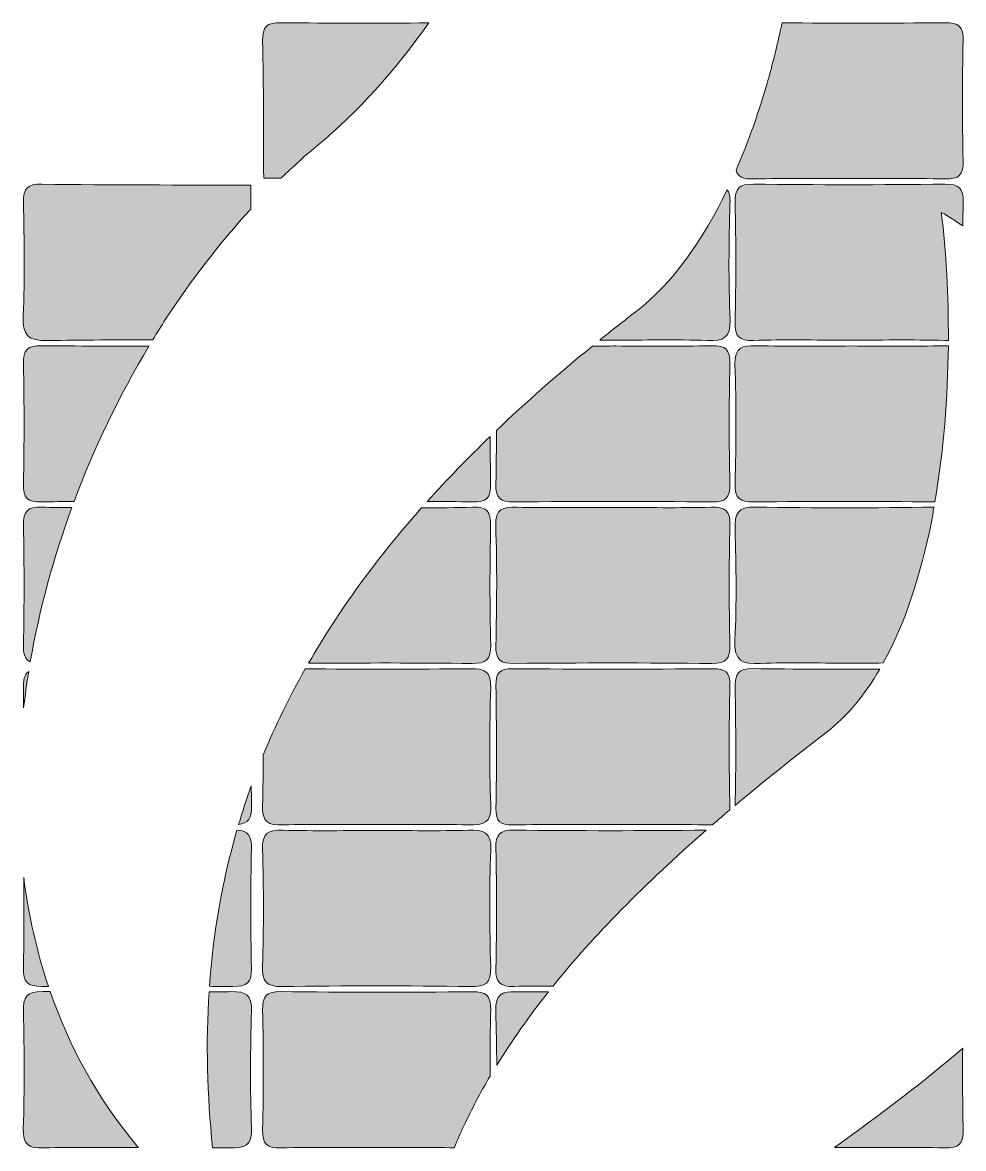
# Model space of a CAD drawing. Header units: inches. Extents: x 523 to 904, y -549 to -225.
# Drawn here: x 652.5 to 725.1, y -391.6 to -304.8 of the extents above; entities that cross this region are included whole.
import ezdxf

# ---------------------------------------------------------------- set-up
doc = ezdxf.new("R2010")
doc.units = ezdxf.units.IN
doc.header["$MEASUREMENT"] = 0
doc.layers.add('Laag 3', color=7, linetype='Continuous')

# ---------------------------------------------------------------- blocks, each defined once
blk = doc.blocks.new('block 2')
at = {"layer": 'Laag 3', "true_color": 0x1d1d1b}
h = blk.add_hatch(color=179, dxfattribs=at)
h.dxf.hatch_style = 2
edge = h.paths.add_edge_path()
edge.add_spline(control_points=[(671.027, -306.251), (671.108, -309.776), (671.088, -313.304), (671.107, -316.831), (671.551, -316.83), (671.996, -316.83), (672.44, -316.829), (673.375, -315.928), (674.328, -315.064), (675.304, -314.255), (678.323, -311.752), (681.241, -308.547), (683.83, -304.85), (680.034, -304.881), (676.237, -304.876), (672.442, -304.833), (671.335, -304.821), (671.001, -305.146), (671.027, -306.251)], knot_values=[0, 0, 0, 0, 1, 1, 1, 2, 2, 2, 3, 3, 3, 4, 4, 4, 5, 5, 5, 6, 6, 6, 6], degree=3, periodic=1)
h = blk.add_hatch(color=179, dxfattribs=at)
h.dxf.hatch_style = 2
edge = h.paths.add_edge_path()
edge.add_spline(control_points=[(708.878, -316.881), (711.333, -316.806), (713.792, -316.857), (716.249, -316.857), (718.706, -316.857), (721.165, -316.804), (723.62, -316.881), (724.734, -316.916), (725.059, -316.56), (725.034, -315.459), (724.966, -312.389), (724.964, -309.315), (725.035, -306.245), (725.061, -305.129), (724.707, -304.821), (723.61, -304.834), (719.434, -304.88), (715.256, -304.878), (711.08, -304.845), (710.764, -306.319), (710.407, -307.782), (710, -309.217), (710, -309.217), (710, -309.213), (710, -309.213), (709.306, -311.656), (708.479, -314.013), (707.525, -316.207), (707.676, -316.733), (708.077, -316.905), (708.878, -316.881)], knot_values=[0, 0, 0, 0, 1, 1, 1, 2, 2, 2, 3, 3, 3, 4, 4, 4, 5, 5, 5, 6, 6, 6, 7, 7, 7, 8, 8, 8, 9, 9, 9, 10, 10, 10, 10], degree=3, periodic=1)
h = blk.add_hatch(color=179, dxfattribs=at)
h.dxf.hatch_style = 2
edge = h.paths.add_edge_path()
edge.add_spline(control_points=[(654.007, -317.284), (652.914, -317.27), (652.554, -317.573), (652.582, -318.692), (652.654, -321.605), (652.686, -324.524), (652.572, -327.435), (652.515, -328.911), (652.902, -329.377), (654.442, -329.345), (657.146, -329.29), (659.851, -329.278), (662.557, -329.279), (662.881, -328.747), (663.21, -328.219), (663.547, -327.7), (665.537, -324.636), (667.742, -321.789), (670.109, -319.218), (670.11, -318.6), (670.111, -317.982), (670.113, -317.363), (664.744, -317.344), (659.375, -317.353), (654.007, -317.284)], knot_values=[0, 0, 0, 0, 1, 1, 1, 2, 2, 2, 3, 3, 3, 4, 4, 4, 5, 5, 5, 6, 6, 6, 7, 7, 7, 8, 8, 8, 8], degree=3, periodic=1)
h = blk.add_hatch(color=179, dxfattribs=at)
h.dxf.hatch_style = 2
edge = h.paths.add_edge_path()
edge.add_spline(control_points=[(723.615, -317.283), (718.702, -317.338), (713.787, -317.338), (708.873, -317.283), (707.769, -317.271), (707.428, -317.591), (707.453, -318.7), (707.523, -321.77), (707.523, -324.843), (707.453, -327.913), (707.428, -329.023), (707.766, -329.366), (708.873, -329.331), (711.251, -329.254), (713.633, -329.307), (716.013, -329.307), (718.547, -329.307), (721.083, -329.256), (723.615, -329.331), (723.717, -329.334), (723.807, -329.33), (723.896, -329.326), (723.913, -325.846), (723.727, -322.47), (723.353, -319.454), (723.924, -319.789), (724.475, -320.136), (725.014, -320.491), (725.022, -319.894), (725.021, -319.297), (725.035, -318.7), (725.06, -317.591), (724.72, -317.271), (723.615, -317.283)], knot_values=[0, 0, 0, 0, 1, 1, 1, 2, 2, 2, 3, 3, 3, 4, 4, 4, 5, 5, 5, 6, 6, 6, 7, 7, 7, 8, 8, 8, 9, 9, 9, 10, 10, 10, 11, 11, 11, 11], degree=3, periodic=1)
h = blk.add_hatch(color=179, dxfattribs=at)
h.dxf.hatch_style = 2
edge = h.paths.add_edge_path()
edge.add_spline(control_points=[(705.333, -329.331), (706.543, -329.371), (707.115, -329.165), (707.062, -327.75), (706.95, -324.759), (706.961, -321.759), (707.059, -318.768), (707.075, -318.256), (707.003, -317.919), (706.844, -317.694), (704.949, -321.648), (702.61, -324.96), (699.835, -327.088), (698.872, -327.827), (697.934, -328.565), (697.018, -329.302), (697.333, -329.304), (697.647, -329.307), (697.962, -329.307), (700.42, -329.307), (702.879, -329.25), (705.333, -329.331)], knot_values=[0, 0, 0, 0, 1, 1, 1, 2, 2, 2, 3, 3, 3, 4, 4, 4, 5, 5, 5, 6, 6, 6, 7, 7, 7, 7], degree=3, periodic=1)
h = blk.add_hatch(color=179, dxfattribs=at)
h.dxf.hatch_style = 2
edge = h.paths.add_edge_path()
edge.add_spline(control_points=[(652.582, -331.15), (652.651, -334.22), (652.652, -337.294), (652.582, -340.363), (652.557, -341.473), (652.896, -341.816), (654.002, -341.78), (654.83, -341.754), (655.66, -341.755), (656.489, -341.752), (658.052, -337.568), (659.998, -333.531), (662.259, -329.769), (659.506, -329.772), (656.753, -329.763), (654.001, -329.733), (652.896, -329.72), (652.557, -330.041), (652.582, -331.15)], knot_values=[0, 0, 0, 0, 1, 1, 1, 2, 2, 2, 3, 3, 3, 4, 4, 4, 5, 5, 5, 6, 6, 6, 6], degree=3, periodic=1)
h = blk.add_hatch(color=179, dxfattribs=at)
h.dxf.hatch_style = 2
edge = h.paths.add_edge_path()
edge.add_spline(control_points=[(690.428, -341.78), (695.496, -341.726), (700.564, -341.726), (705.632, -341.78), (706.736, -341.792), (707.077, -341.473), (707.052, -340.363), (706.982, -337.294), (706.982, -334.22), (707.052, -331.15), (707.077, -330.041), (706.739, -329.698), (705.632, -329.733), (703.177, -329.809), (700.718, -329.757), (698.261, -329.757), (697.66, -329.757), (697.059, -329.76), (696.458, -329.764), (693.79, -331.933), (691.326, -334.098), (689.055, -336.264), (689.052, -337.631), (689.04, -338.997), (689.009, -340.363), (688.984, -341.472), (689.324, -341.792), (690.428, -341.78)], knot_values=[0, 0, 0, 0, 1, 1, 1, 2, 2, 2, 3, 3, 3, 4, 4, 4, 5, 5, 5, 6, 6, 6, 7, 7, 7, 8, 8, 8, 9, 9, 9, 9], degree=3, periodic=1)
h = blk.add_hatch(color=179, dxfattribs=at)
h.dxf.hatch_style = 2
edge = h.paths.add_edge_path()
edge.add_spline(control_points=[(716.451, -329.757), (713.993, -329.757), (711.535, -329.796), (709.079, -329.738), (708.005, -329.713), (707.399, -329.822), (707.445, -331.174), (707.548, -334.242), (707.527, -337.317), (707.452, -340.387), (707.423, -341.53), (707.825, -341.79), (708.896, -341.779), (713.548, -341.731), (718.202, -341.728), (722.854, -341.778), (723.527, -337.866), (723.855, -333.744), (723.894, -329.738), (723.798, -329.734), (723.701, -329.731), (723.591, -329.735), (721.213, -329.805), (718.831, -329.757), (716.451, -329.757)], knot_values=[0, 0, 0, 0, 1, 1, 1, 2, 2, 2, 3, 3, 3, 4, 4, 4, 5, 5, 5, 6, 6, 6, 7, 7, 7, 8, 8, 8, 8], degree=3, periodic=1)
h = blk.add_hatch(color=179, dxfattribs=at)
h.dxf.hatch_style = 2
edge = h.paths.add_edge_path()
edge.add_spline(control_points=[(688.607, -340.356), (688.58, -339.15), (688.572, -337.943), (688.566, -336.736), (686.839, -338.404), (685.22, -340.072), (683.718, -341.743), (684.878, -341.742), (686.037, -341.746), (687.195, -341.781), (688.312, -341.815), (688.631, -341.454), (688.607, -340.356)], knot_values=[0, 0, 0, 0, 1, 1, 1, 2, 2, 2, 3, 3, 3, 4, 4, 4, 4], degree=3, periodic=1)
h = blk.add_hatch(color=179, dxfattribs=at)
h.dxf.hatch_style = 2
edge = h.paths.add_edge_path()
edge.add_spline(control_points=[(652.582, -343.592), (652.653, -346.661), (652.65, -349.735), (652.583, -352.805), (652.566, -353.526), (652.705, -353.917), (653.115, -354.099), (653.813, -350.078), (654.904, -346.083), (656.322, -342.208), (655.551, -342.204), (654.78, -342.206), (654.01, -342.183), (652.915, -342.15), (652.555, -342.47), (652.582, -343.592)], knot_values=[0, 0, 0, 0, 1, 1, 1, 2, 2, 2, 3, 3, 3, 4, 4, 4, 5, 5, 5, 5], degree=3, periodic=1)
h = blk.add_hatch(color=179, dxfattribs=at)
h.dxf.hatch_style = 2
edge = h.paths.add_edge_path()
edge.add_spline(control_points=[(687.175, -354.229), (688.26, -354.241), (688.635, -353.955), (688.608, -352.826), (688.536, -349.757), (688.54, -346.683), (688.606, -343.613), (688.63, -342.523), (688.327, -342.145), (687.201, -342.182), (685.897, -342.224), (684.591, -342.228), (683.286, -342.223), (679.774, -346.188), (676.892, -350.176), (674.562, -354.219), (678.766, -354.184), (682.971, -354.184), (687.175, -354.229)], knot_values=[0, 0, 0, 0, 1, 1, 1, 2, 2, 2, 3, 3, 3, 4, 4, 4, 5, 5, 5, 6, 6, 6, 6], degree=3, periodic=1)
h = blk.add_hatch(color=179, dxfattribs=at)
h.dxf.hatch_style = 2
edge = h.paths.add_edge_path()
edge.add_spline(control_points=[(689.007, -352.844), (688.978, -353.999), (689.399, -354.238), (690.459, -354.228), (695.527, -354.18), (700.596, -354.173), (705.663, -354.232), (706.812, -354.246), (707.071, -353.847), (707.049, -352.782), (706.987, -349.712), (706.977, -346.638), (707.054, -343.569), (707.083, -342.414), (706.664, -342.155), (705.601, -342.185), (703.146, -342.252), (700.687, -342.206), (698.23, -342.206), (695.696, -342.206), (693.161, -342.247), (690.628, -342.187), (689.544, -342.161), (688.956, -342.289), (689.001, -343.631), (689.103, -346.699), (689.084, -349.774), (689.007, -352.844)], knot_values=[0, 0, 0, 0, 1, 1, 1, 2, 2, 2, 3, 3, 3, 4, 4, 4, 5, 5, 5, 6, 6, 6, 7, 7, 7, 8, 8, 8, 9, 9, 9, 9], degree=3, periodic=1)
h = blk.add_hatch(color=179, dxfattribs=at)
h.dxf.hatch_style = 2
edge = h.paths.add_edge_path()
edge.add_spline(control_points=[(709.036, -342.172), (707.627, -342.145), (707.42, -342.686), (707.453, -343.898), (707.529, -346.737), (707.587, -349.586), (707.435, -352.418), (707.346, -354.063), (708.016, -354.293), (709.402, -354.233), (711.625, -354.135), (713.854, -354.207), (716.082, -354.206), (717.012, -354.206), (717.943, -354.199), (718.874, -354.194), (720.563, -351.131), (721.779, -347.371), (722.588, -343.314), (722.662, -342.942), (722.717, -342.558), (722.784, -342.181), (718.202, -342.248), (713.617, -342.257), (709.036, -342.172)], knot_values=[0, 0, 0, 0, 1, 1, 1, 2, 2, 2, 3, 3, 3, 4, 4, 4, 5, 5, 5, 6, 6, 6, 7, 7, 7, 8, 8, 8, 8], degree=3, periodic=1)
h = blk.add_hatch(color=179, dxfattribs=at)
h.dxf.hatch_style = 2
edge = h.paths.add_edge_path()
edge.add_spline(control_points=[(652.602, -357.662), (652.71, -356.722), (652.843, -355.783), (652.995, -354.844), (652.646, -355.083), (652.566, -355.525), (652.583, -356.214), (652.594, -356.696), (652.593, -357.179), (652.602, -357.662)], knot_values=[0, 0, 0, 0, 1, 1, 1, 2, 2, 2, 3, 3, 3, 3], degree=3, periodic=1)
h = blk.add_hatch(color=179, dxfattribs=at)
h.dxf.hatch_style = 2
edge = h.paths.add_edge_path()
edge.add_spline(control_points=[(672.597, -366.68), (674.975, -366.6), (677.357, -366.656), (679.738, -366.656), (682.118, -366.656), (684.5, -366.601), (686.878, -366.679), (688.074, -366.719), (688.673, -366.544), (688.618, -365.111), (688.503, -362.12), (688.519, -359.12), (688.614, -356.129), (688.655, -354.855), (688.191, -354.617), (687.037, -354.632), (682.798, -354.682), (678.558, -354.687), (674.318, -354.638), (673.076, -356.834), (671.998, -359.046), (671.077, -361.281), (671.074, -362.582), (671.061, -363.884), (671.02, -365.183), (670.979, -366.457), (671.439, -366.719), (672.597, -366.68)], knot_values=[0, 0, 0, 0, 1, 1, 1, 2, 2, 2, 3, 3, 3, 4, 4, 4, 5, 5, 5, 6, 6, 6, 7, 7, 7, 8, 8, 8, 9, 9, 9, 9], degree=3, periodic=1)
h = blk.add_hatch(color=179, dxfattribs=at)
h.dxf.hatch_style = 2
edge = h.paths.add_edge_path()
edge.add_spline(control_points=[(707.05, -355.915), (707.07, -354.88), (706.708, -354.629), (705.729, -354.637), (700.585, -354.678), (695.439, -354.682), (690.295, -354.634), (689.262, -354.624), (688.997, -354.969), (689.014, -355.952), (689.066, -359.1), (689.073, -362.249), (689.011, -365.397), (688.99, -366.434), (689.352, -366.698), (690.332, -366.676), (692.865, -366.617), (695.399, -366.656), (697.934, -366.656), (700.468, -366.656), (703.002, -366.625), (705.536, -366.672), (705.536, -366.672), (705.702, -366.672), (705.702, -366.672), (706.148, -366.285), (706.59, -365.9), (707.051, -365.509), (707.051, -365.509), (707.057, -365.359), (707.057, -365.359), (706.968, -362.214), (706.988, -359.063), (707.05, -355.915)], knot_values=[0, 0, 0, 0, 1, 1, 1, 2, 2, 2, 3, 3, 3, 4, 4, 4, 5, 5, 5, 6, 6, 6, 7, 7, 7, 8, 8, 8, 9, 9, 9, 10, 10, 10, 11, 11, 11, 11], degree=3, periodic=1)
h = blk.add_hatch(color=179, dxfattribs=at)
h.dxf.hatch_style = 2
edge = h.paths.add_edge_path()
edge.add_spline(control_points=[(708.839, -354.63), (707.687, -354.616), (707.434, -355.02), (707.456, -356.082), (707.516, -359.113), (707.526, -362.146), (707.453, -365.176), (709.636, -363.341), (711.97, -361.471), (714.481, -359.55), (716.086, -358.321), (717.454, -356.649), (718.61, -354.661), (715.354, -354.673), (712.096, -354.671), (708.839, -354.63)], knot_values=[0, 0, 0, 0, 1, 1, 1, 2, 2, 2, 3, 3, 3, 4, 4, 4, 5, 5, 5, 5], degree=3, periodic=1)
h = blk.add_hatch(color=179, dxfattribs=at)
h.dxf.hatch_style = 2
edge = h.paths.add_edge_path()
edge.add_spline(control_points=[(670.173, -365.097), (670.156, -364.624), (670.16, -364.149), (670.148, -363.675), (669.792, -364.663), (669.472, -365.657), (669.175, -366.655), (669.882, -366.56), (670.214, -366.185), (670.173, -365.097)], knot_values=[0, 0, 0, 0, 1, 1, 1, 2, 2, 2, 3, 3, 3, 3], degree=3, periodic=1)
h = blk.add_hatch(color=179, dxfattribs=at)
h.dxf.hatch_style = 2
edge = h.paths.add_edge_path()
edge.add_spline(control_points=[(670.164, -377.717), (670.093, -374.648), (670.095, -371.574), (670.163, -368.504), (670.185, -367.511), (669.917, -367.127), (669.049, -367.087), (667.914, -371.01), (667.213, -375.01), (666.919, -379.119), (667.526, -379.124), (668.132, -379.122), (668.739, -379.129), (669.836, -379.141), (670.189, -378.834), (670.164, -377.717)], knot_values=[0, 0, 0, 0, 1, 1, 1, 2, 2, 2, 3, 3, 3, 4, 4, 4, 5, 5, 5, 5], degree=3, periodic=1)
h = blk.add_hatch(color=179, dxfattribs=at)
h.dxf.hatch_style = 2
edge = h.paths.add_edge_path()
edge.add_spline(control_points=[(671.025, -377.561), (670.997, -378.721), (671.257, -379.156), (672.524, -379.136), (677.361, -379.061), (682.2, -379.072), (687.037, -379.131), (688.192, -379.144), (688.655, -378.906), (688.614, -377.633), (688.519, -374.641), (688.503, -371.641), (688.619, -368.651), (688.674, -367.217), (688.072, -367.042), (686.878, -367.083), (684.578, -367.161), (682.272, -367.106), (679.968, -367.106), (677.511, -367.106), (675.052, -367.161), (672.598, -367.081), (671.44, -367.044), (670.979, -367.304), (671.02, -368.578), (671.115, -371.57), (671.1, -374.568), (671.025, -377.561)], knot_values=[0, 0, 0, 0, 1, 1, 1, 2, 2, 2, 3, 3, 3, 4, 4, 4, 5, 5, 5, 6, 6, 6, 7, 7, 7, 8, 8, 8, 9, 9, 9, 9], degree=3, periodic=1)
h = blk.add_hatch(color=179, dxfattribs=at)
h.dxf.hatch_style = 2
edge = h.paths.add_edge_path()
edge.add_spline(control_points=[(690.428, -367.082), (689.324, -367.07), (688.984, -367.39), (689.009, -368.499), (689.079, -371.57), (689.079, -374.643), (689.009, -377.713), (688.984, -378.822), (689.323, -379.164), (690.429, -379.13), (691.423, -379.099), (692.418, -379.097), (693.414, -379.097), (696.573, -375.184), (700.487, -371.221), (705.225, -367.084), (700.293, -367.134), (695.36, -367.134), (690.428, -367.082)], knot_values=[0, 0, 0, 0, 1, 1, 1, 2, 2, 2, 3, 3, 3, 4, 4, 4, 5, 5, 5, 6, 6, 6, 6], degree=3, periodic=1)
h = blk.add_hatch(color=179, dxfattribs=at)
h.dxf.hatch_style = 2
edge = h.paths.add_edge_path()
edge.add_spline(control_points=[(652.582, -377.707), (652.558, -378.809), (652.885, -379.143), (653.996, -379.13), (654.169, -379.128), (654.342, -379.129), (654.516, -379.127), (653.607, -376.412), (652.974, -373.594), (652.607, -370.708), (652.634, -373.041), (652.634, -375.375), (652.582, -377.707)], knot_values=[0, 0, 0, 0, 1, 1, 1, 2, 2, 2, 3, 3, 3, 4, 4, 4, 4], degree=3, periodic=1)
h = blk.add_hatch(color=179, dxfattribs=at)
h.dxf.hatch_style = 2
edge = h.paths.add_edge_path()
edge.add_spline(control_points=[(652.581, -381.098), (652.656, -384.091), (652.671, -387.089), (652.575, -390.081), (652.535, -391.351), (652.99, -391.62), (654.151, -391.58), (656.529, -391.499), (658.911, -391.556), (661.292, -391.556), (661.292, -391.556), (661.463, -391.555), (661.463, -391.555), (661.366, -391.442), (661.261, -391.333), (661.166, -391.218), (658.246, -387.689), (656.113, -383.738), (654.656, -379.53), (654.465, -379.527), (654.274, -379.528), (654.083, -379.525), (652.818, -379.505), (652.552, -379.934), (652.581, -381.098)], knot_values=[0, 0, 0, 0, 1, 1, 1, 2, 2, 2, 3, 3, 3, 4, 4, 4, 5, 5, 5, 6, 6, 6, 7, 7, 7, 8, 8, 8, 8], degree=3, periodic=1)
h = blk.add_hatch(color=179, dxfattribs=at)
h.dxf.hatch_style = 2
edge = h.paths.add_edge_path()
edge.add_spline(control_points=[(670.174, -390.012), (670.059, -387.022), (670.075, -384.022), (670.17, -381.03), (670.21, -379.761), (669.754, -379.516), (668.595, -379.53), (668.029, -379.537), (667.462, -379.536), (666.896, -379.542), (666.643, -383.443), (666.748, -387.443), (667.168, -391.564), (667.589, -391.571), (668.011, -391.565), (668.432, -391.579), (669.625, -391.618), (670.23, -391.449), (670.174, -390.012)], knot_values=[0, 0, 0, 0, 1, 1, 1, 2, 2, 2, 3, 3, 3, 4, 4, 4, 5, 5, 5, 6, 6, 6, 6], degree=3, periodic=1)
h = blk.add_hatch(color=179, dxfattribs=at)
h.dxf.hatch_style = 2
edge = h.paths.add_edge_path()
edge.add_spline(control_points=[(687.175, -379.533), (682.261, -379.585), (677.346, -379.588), (672.432, -379.531), (671.309, -379.518), (671.003, -379.872), (671.027, -380.962), (671.093, -384.032), (671.098, -387.106), (671.025, -390.176), (670.999, -391.304), (671.372, -391.611), (672.459, -391.578), (674.914, -391.506), (677.373, -391.555), (679.83, -391.555), (681.819, -391.555), (683.808, -391.536), (685.796, -391.564), (686.032, -390.997), (686.278, -390.431), (686.542, -389.869), (687.141, -388.589), (687.815, -387.317), (688.561, -386.047), (688.556, -384.343), (688.568, -382.639), (688.608, -380.936), (688.635, -379.807), (688.26, -379.521), (687.175, -379.533)], knot_values=[0, 0, 0, 0, 1, 1, 1, 2, 2, 2, 3, 3, 3, 4, 4, 4, 5, 5, 5, 6, 6, 6, 7, 7, 7, 8, 8, 8, 9, 9, 9, 10, 10, 10, 10], degree=3, periodic=1)
h = blk.add_hatch(color=179, dxfattribs=at)
h.dxf.hatch_style = 2
edge = h.paths.add_edge_path()
edge.add_spline(control_points=[(689.002, -381.017), (689.047, -382.413), (689.07, -383.811), (689.074, -385.21), (690.233, -383.322), (691.559, -381.439), (693.06, -379.547), (692.237, -379.54), (691.414, -379.541), (690.591, -379.532), (689.453, -379.52), (688.96, -379.728), (689.002, -381.017)], knot_values=[0, 0, 0, 0, 1, 1, 1, 2, 2, 2, 3, 3, 3, 4, 4, 4, 4], degree=3, periodic=1)
h = blk.add_hatch(color=179, dxfattribs=at)
h.dxf.hatch_style = 2
edge = h.paths.add_edge_path()
edge.add_spline(control_points=[(723.615, -391.579), (724.723, -391.613), (725.06, -391.27), (725.035, -390.162), (724.987, -388.072), (724.984, -385.98), (725.001, -383.889), (722.031, -386.471), (718.613, -389.009), (715.106, -391.551), (715.409, -391.552), (715.711, -391.555), (716.014, -391.555), (718.548, -391.555), (721.083, -391.504), (723.615, -391.579)], knot_values=[0, 0, 0, 0, 1, 1, 1, 2, 2, 2, 3, 3, 3, 4, 4, 4, 5, 5, 5, 5], degree=3, periodic=1)
at = {"layer": 'Laag 3', "lineweight": 0}
for points, knots in [([(671.027, -306.251), (671.108, -309.776), (671.088, -313.304), (671.107, -316.831), (671.551, -316.83), (671.996, -316.83), (672.44, -316.829), (673.375, -315.928), (674.328, -315.064), (675.304, -314.255), (678.323, -311.752), (681.241, -308.547), (683.83, -304.85), (680.034, -304.881), (676.237, -304.876), (672.442, -304.833), (671.335, -304.821), (671.001, -305.146), (671.027, -306.251)], [0, 0, 0, 0, 1, 1, 1, 2, 2, 2, 3, 3, 3, 4, 4, 4, 5, 5, 5, 6, 6, 6, 6]), ([(708.878, -316.881), (711.333, -316.806), (713.792, -316.857), (716.249, -316.857), (718.706, -316.857), (721.165, -316.804), (723.62, -316.881), (724.734, -316.916), (725.059, -316.56), (725.034, -315.459), (724.966, -312.389), (724.964, -309.315), (725.035, -306.245), (725.061, -305.129), (724.707, -304.821), (723.61, -304.834), (719.434, -304.88), (715.256, -304.878), (711.08, -304.845), (710.764, -306.319), (710.407, -307.782), (710, -309.217), (710, -309.217), (710, -309.213), (710, -309.213), (709.306, -311.656), (708.479, -314.013), (707.525, -316.207), (707.676, -316.733), (708.077, -316.905), (708.878, -316.881)], [0, 0, 0, 0, 1, 1, 1, 2, 2, 2, 3, 3, 3, 4, 4, 4, 5, 5, 5, 6, 6, 6, 7, 7, 7, 8, 8, 8, 9, 9, 9, 10, 10, 10, 10]), ([(654.007, -317.284), (652.914, -317.27), (652.554, -317.573), (652.582, -318.692), (652.654, -321.605), (652.686, -324.524), (652.572, -327.435), (652.515, -328.911), (652.902, -329.377), (654.442, -329.345), (657.146, -329.29), (659.851, -329.278), (662.557, -329.279), (662.881, -328.747), (663.21, -328.219), (663.547, -327.7), (665.537, -324.636), (667.742, -321.789), (670.109, -319.218), (670.11, -318.6), (670.111, -317.982), (670.113, -317.363), (664.744, -317.344), (659.375, -317.353), (654.007, -317.284)], [0, 0, 0, 0, 1, 1, 1, 2, 2, 2, 3, 3, 3, 4, 4, 4, 5, 5, 5, 6, 6, 6, 7, 7, 7, 8, 8, 8, 8]), ([(723.615, -317.283), (718.702, -317.338), (713.787, -317.338), (708.873, -317.283), (707.769, -317.271), (707.428, -317.591), (707.453, -318.7), (707.523, -321.77), (707.523, -324.843), (707.453, -327.913), (707.428, -329.023), (707.766, -329.366), (708.873, -329.331), (711.251, -329.254), (713.633, -329.307), (716.013, -329.307), (718.547, -329.307), (721.083, -329.256), (723.615, -329.331), (723.717, -329.334), (723.807, -329.33), (723.896, -329.326), (723.913, -325.846), (723.727, -322.47), (723.353, -319.454), (723.924, -319.789), (724.475, -320.136), (725.014, -320.491), (725.022, -319.894), (725.021, -319.297), (725.035, -318.7), (725.06, -317.591), (724.72, -317.271), (723.615, -317.283)], [0, 0, 0, 0, 1, 1, 1, 2, 2, 2, 3, 3, 3, 4, 4, 4, 5, 5, 5, 6, 6, 6, 7, 7, 7, 8, 8, 8, 9, 9, 9, 10, 10, 10, 11, 11, 11, 11]), ([(705.333, -329.331), (706.543, -329.371), (707.115, -329.165), (707.062, -327.75), (706.95, -324.759), (706.961, -321.759), (707.059, -318.768), (707.075, -318.256), (707.003, -317.919), (706.844, -317.694), (704.949, -321.648), (702.61, -324.96), (699.835, -327.088), (698.872, -327.827), (697.934, -328.565), (697.018, -329.302), (697.333, -329.304), (697.647, -329.307), (697.962, -329.307), (700.42, -329.307), (702.879, -329.25), (705.333, -329.331)], [0, 0, 0, 0, 1, 1, 1, 2, 2, 2, 3, 3, 3, 4, 4, 4, 5, 5, 5, 6, 6, 6, 7, 7, 7, 7]), ([(652.582, -331.15), (652.651, -334.22), (652.652, -337.294), (652.582, -340.363), (652.557, -341.473), (652.896, -341.816), (654.002, -341.78), (654.83, -341.754), (655.66, -341.755), (656.489, -341.752), (658.052, -337.568), (659.998, -333.531), (662.259, -329.769), (659.506, -329.772), (656.753, -329.763), (654.001, -329.733), (652.896, -329.72), (652.557, -330.041), (652.582, -331.15)], [0, 0, 0, 0, 1, 1, 1, 2, 2, 2, 3, 3, 3, 4, 4, 4, 5, 5, 5, 6, 6, 6, 6]), ([(690.428, -341.78), (695.496, -341.726), (700.564, -341.726), (705.632, -341.78), (706.736, -341.792), (707.077, -341.473), (707.052, -340.363), (706.982, -337.294), (706.982, -334.22), (707.052, -331.15), (707.077, -330.041), (706.739, -329.698), (705.632, -329.733), (703.177, -329.809), (700.718, -329.757), (698.261, -329.757), (697.66, -329.757), (697.059, -329.76), (696.458, -329.764), (693.79, -331.933), (691.326, -334.098), (689.055, -336.264), (689.052, -337.631), (689.04, -338.997), (689.009, -340.363), (688.984, -341.472), (689.324, -341.792), (690.428, -341.78)], [0, 0, 0, 0, 1, 1, 1, 2, 2, 2, 3, 3, 3, 4, 4, 4, 5, 5, 5, 6, 6, 6, 7, 7, 7, 8, 8, 8, 9, 9, 9, 9]), ([(716.451, -329.757), (713.993, -329.757), (711.535, -329.796), (709.079, -329.738), (708.005, -329.713), (707.399, -329.822), (707.445, -331.174), (707.548, -334.242), (707.527, -337.317), (707.452, -340.387), (707.423, -341.53), (707.825, -341.79), (708.896, -341.779), (713.548, -341.731), (718.202, -341.728), (722.854, -341.778), (723.527, -337.866), (723.855, -333.744), (723.894, -329.738), (723.798, -329.734), (723.701, -329.731), (723.591, -329.735), (721.213, -329.805), (718.831, -329.757), (716.451, -329.757)], [0, 0, 0, 0, 1, 1, 1, 2, 2, 2, 3, 3, 3, 4, 4, 4, 5, 5, 5, 6, 6, 6, 7, 7, 7, 8, 8, 8, 8]), ([(688.607, -340.356), (688.58, -339.15), (688.572, -337.943), (688.566, -336.736), (686.839, -338.404), (685.22, -340.072), (683.718, -341.743), (684.878, -341.742), (686.037, -341.746), (687.195, -341.781), (688.312, -341.815), (688.631, -341.454), (688.607, -340.356)], [0, 0, 0, 0, 1, 1, 1, 2, 2, 2, 3, 3, 3, 4, 4, 4, 4]), ([(652.582, -343.592), (652.653, -346.661), (652.65, -349.735), (652.583, -352.805), (652.566, -353.526), (652.705, -353.917), (653.115, -354.099), (653.813, -350.078), (654.904, -346.083), (656.322, -342.208), (655.551, -342.204), (654.78, -342.206), (654.01, -342.183), (652.915, -342.15), (652.555, -342.47), (652.582, -343.592)], [0, 0, 0, 0, 1, 1, 1, 2, 2, 2, 3, 3, 3, 4, 4, 4, 5, 5, 5, 5]), ([(687.175, -354.229), (688.26, -354.241), (688.635, -353.955), (688.608, -352.826), (688.536, -349.757), (688.54, -346.683), (688.606, -343.613), (688.63, -342.523), (688.327, -342.145), (687.201, -342.182), (685.897, -342.224), (684.591, -342.228), (683.286, -342.223), (679.774, -346.188), (676.892, -350.176), (674.562, -354.219), (678.766, -354.184), (682.971, -354.184), (687.175, -354.229)], [0, 0, 0, 0, 1, 1, 1, 2, 2, 2, 3, 3, 3, 4, 4, 4, 5, 5, 5, 6, 6, 6, 6]), ([(689.007, -352.844), (688.978, -353.999), (689.399, -354.238), (690.459, -354.228), (695.527, -354.18), (700.596, -354.173), (705.663, -354.232), (706.812, -354.246), (707.071, -353.847), (707.049, -352.782), (706.987, -349.712), (706.977, -346.638), (707.054, -343.569), (707.083, -342.414), (706.664, -342.155), (705.601, -342.185), (703.146, -342.252), (700.687, -342.206), (698.23, -342.206), (695.696, -342.206), (693.161, -342.247), (690.628, -342.187), (689.544, -342.161), (688.956, -342.289), (689.001, -343.631), (689.103, -346.699), (689.084, -349.774), (689.007, -352.844)], [0, 0, 0, 0, 1, 1, 1, 2, 2, 2, 3, 3, 3, 4, 4, 4, 5, 5, 5, 6, 6, 6, 7, 7, 7, 8, 8, 8, 9, 9, 9, 9]), ([(709.036, -342.172), (707.627, -342.145), (707.42, -342.686), (707.453, -343.898), (707.529, -346.737), (707.587, -349.586), (707.435, -352.418), (707.346, -354.063), (708.016, -354.293), (709.402, -354.233), (711.625, -354.135), (713.854, -354.207), (716.082, -354.206), (717.012, -354.206), (717.943, -354.199), (718.874, -354.194), (720.563, -351.131), (721.779, -347.371), (722.588, -343.314), (722.662, -342.942), (722.717, -342.558), (722.784, -342.181), (718.202, -342.248), (713.617, -342.257), (709.036, -342.172)], [0, 0, 0, 0, 1, 1, 1, 2, 2, 2, 3, 3, 3, 4, 4, 4, 5, 5, 5, 6, 6, 6, 7, 7, 7, 8, 8, 8, 8]), ([(652.602, -357.662), (652.71, -356.722), (652.843, -355.783), (652.995, -354.844), (652.646, -355.083), (652.566, -355.525), (652.583, -356.214), (652.594, -356.696), (652.593, -357.179), (652.602, -357.662)], [0, 0, 0, 0, 1, 1, 1, 2, 2, 2, 3, 3, 3, 3]), ([(672.597, -366.68), (674.975, -366.6), (677.357, -366.656), (679.738, -366.656), (682.118, -366.656), (684.5, -366.601), (686.878, -366.679), (688.074, -366.719), (688.673, -366.544), (688.618, -365.111), (688.503, -362.12), (688.519, -359.12), (688.614, -356.129), (688.655, -354.855), (688.191, -354.617), (687.037, -354.632), (682.798, -354.682), (678.558, -354.687), (674.318, -354.638), (673.076, -356.834), (671.998, -359.046), (671.077, -361.281), (671.074, -362.582), (671.061, -363.884), (671.02, -365.183), (670.979, -366.457), (671.439, -366.719), (672.597, -366.68)], [0, 0, 0, 0, 1, 1, 1, 2, 2, 2, 3, 3, 3, 4, 4, 4, 5, 5, 5, 6, 6, 6, 7, 7, 7, 8, 8, 8, 9, 9, 9, 9]), ([(707.05, -355.915), (707.07, -354.88), (706.708, -354.629), (705.729, -354.637), (700.585, -354.678), (695.439, -354.682), (690.295, -354.634), (689.262, -354.624), (688.997, -354.969), (689.014, -355.952), (689.066, -359.1), (689.073, -362.249), (689.011, -365.397), (688.99, -366.434), (689.352, -366.698), (690.332, -366.676), (692.865, -366.617), (695.399, -366.656), (697.934, -366.656), (700.468, -366.656), (703.002, -366.625), (705.536, -366.672), (705.536, -366.672), (705.702, -366.672), (705.702, -366.672), (706.148, -366.285), (706.59, -365.9), (707.051, -365.509), (707.051, -365.509), (707.057, -365.359), (707.057, -365.359), (706.968, -362.214), (706.988, -359.063), (707.05, -355.915)], [0, 0, 0, 0, 1, 1, 1, 2, 2, 2, 3, 3, 3, 4, 4, 4, 5, 5, 5, 6, 6, 6, 7, 7, 7, 8, 8, 8, 9, 9, 9, 10, 10, 10, 11, 11, 11, 11]), ([(708.839, -354.63), (707.687, -354.616), (707.434, -355.02), (707.456, -356.082), (707.516, -359.113), (707.526, -362.146), (707.453, -365.176), (709.636, -363.341), (711.97, -361.471), (714.481, -359.55), (716.086, -358.321), (717.454, -356.649), (718.61, -354.661), (715.354, -354.673), (712.096, -354.671), (708.839, -354.63)], [0, 0, 0, 0, 1, 1, 1, 2, 2, 2, 3, 3, 3, 4, 4, 4, 5, 5, 5, 5]), ([(670.173, -365.097), (670.156, -364.624), (670.16, -364.149), (670.148, -363.675), (669.792, -364.663), (669.472, -365.657), (669.175, -366.655), (669.882, -366.56), (670.214, -366.185), (670.173, -365.097)], [0, 0, 0, 0, 1, 1, 1, 2, 2, 2, 3, 3, 3, 3]), ([(670.164, -377.717), (670.093, -374.648), (670.095, -371.574), (670.163, -368.504), (670.185, -367.511), (669.917, -367.127), (669.049, -367.087), (667.914, -371.01), (667.213, -375.01), (666.919, -379.119), (667.526, -379.124), (668.132, -379.122), (668.739, -379.129), (669.836, -379.141), (670.189, -378.834), (670.164, -377.717)], [0, 0, 0, 0, 1, 1, 1, 2, 2, 2, 3, 3, 3, 4, 4, 4, 5, 5, 5, 5]), ([(671.025, -377.561), (670.997, -378.721), (671.257, -379.156), (672.524, -379.136), (677.361, -379.061), (682.2, -379.072), (687.037, -379.131), (688.192, -379.144), (688.655, -378.906), (688.614, -377.633), (688.519, -374.641), (688.503, -371.641), (688.619, -368.651), (688.674, -367.217), (688.072, -367.042), (686.878, -367.083), (684.578, -367.161), (682.272, -367.106), (679.968, -367.106), (677.511, -367.106), (675.052, -367.161), (672.598, -367.081), (671.44, -367.044), (670.979, -367.304), (671.02, -368.578), (671.115, -371.57), (671.1, -374.568), (671.025, -377.561)], [0, 0, 0, 0, 1, 1, 1, 2, 2, 2, 3, 3, 3, 4, 4, 4, 5, 5, 5, 6, 6, 6, 7, 7, 7, 8, 8, 8, 9, 9, 9, 9]), ([(690.428, -367.082), (689.324, -367.07), (688.984, -367.39), (689.009, -368.499), (689.079, -371.57), (689.079, -374.643), (689.009, -377.713), (688.984, -378.822), (689.323, -379.164), (690.429, -379.13), (691.423, -379.099), (692.418, -379.097), (693.414, -379.097), (696.573, -375.184), (700.487, -371.221), (705.225, -367.084), (700.293, -367.134), (695.36, -367.134), (690.428, -367.082)], [0, 0, 0, 0, 1, 1, 1, 2, 2, 2, 3, 3, 3, 4, 4, 4, 5, 5, 5, 6, 6, 6, 6]), ([(652.582, -377.707), (652.558, -378.809), (652.885, -379.143), (653.996, -379.13), (654.169, -379.128), (654.342, -379.129), (654.516, -379.127), (653.607, -376.412), (652.974, -373.594), (652.607, -370.708), (652.634, -373.041), (652.634, -375.375), (652.582, -377.707)], [0, 0, 0, 0, 1, 1, 1, 2, 2, 2, 3, 3, 3, 4, 4, 4, 4]), ([(652.581, -381.098), (652.656, -384.091), (652.671, -387.089), (652.575, -390.081), (652.535, -391.351), (652.99, -391.62), (654.151, -391.58), (656.529, -391.499), (658.911, -391.556), (661.292, -391.556), (661.292, -391.556), (661.463, -391.555), (661.463, -391.555), (661.366, -391.442), (661.261, -391.333), (661.166, -391.218), (658.246, -387.689), (656.113, -383.738), (654.656, -379.53), (654.465, -379.527), (654.274, -379.528), (654.083, -379.525), (652.818, -379.505), (652.552, -379.934), (652.581, -381.098)], [0, 0, 0, 0, 1, 1, 1, 2, 2, 2, 3, 3, 3, 4, 4, 4, 5, 5, 5, 6, 6, 6, 7, 7, 7, 8, 8, 8, 8]), ([(670.174, -390.012), (670.059, -387.022), (670.075, -384.022), (670.17, -381.03), (670.21, -379.761), (669.754, -379.516), (668.595, -379.53), (668.029, -379.537), (667.462, -379.536), (666.896, -379.542), (666.643, -383.443), (666.748, -387.443), (667.168, -391.564), (667.589, -391.571), (668.011, -391.565), (668.432, -391.579), (669.625, -391.618), (670.23, -391.449), (670.174, -390.012)], [0, 0, 0, 0, 1, 1, 1, 2, 2, 2, 3, 3, 3, 4, 4, 4, 5, 5, 5, 6, 6, 6, 6]), ([(687.175, -379.533), (682.261, -379.585), (677.346, -379.588), (672.432, -379.531), (671.309, -379.518), (671.003, -379.872), (671.027, -380.962), (671.093, -384.032), (671.098, -387.106), (671.025, -390.176), (670.999, -391.304), (671.372, -391.611), (672.459, -391.578), (674.914, -391.506), (677.373, -391.555), (679.83, -391.555), (681.819, -391.555), (683.808, -391.536), (685.796, -391.564), (686.032, -390.997), (686.278, -390.431), (686.542, -389.869), (687.141, -388.589), (687.815, -387.317), (688.561, -386.047), (688.556, -384.343), (688.568, -382.639), (688.608, -380.936), (688.635, -379.807), (688.26, -379.521), (687.175, -379.533)], [0, 0, 0, 0, 1, 1, 1, 2, 2, 2, 3, 3, 3, 4, 4, 4, 5, 5, 5, 6, 6, 6, 7, 7, 7, 8, 8, 8, 9, 9, 9, 10, 10, 10, 10]), ([(689.002, -381.017), (689.047, -382.413), (689.07, -383.811), (689.074, -385.21), (690.233, -383.322), (691.559, -381.439), (693.06, -379.547), (692.237, -379.54), (691.414, -379.541), (690.591, -379.532), (689.453, -379.52), (688.96, -379.728), (689.002, -381.017)], [0, 0, 0, 0, 1, 1, 1, 2, 2, 2, 3, 3, 3, 4, 4, 4, 4]), ([(723.615, -391.579), (724.723, -391.613), (725.06, -391.27), (725.035, -390.162), (724.987, -388.072), (724.984, -385.98), (725.001, -383.889), (722.031, -386.471), (718.613, -389.009), (715.106, -391.551), (715.409, -391.552), (715.711, -391.555), (716.014, -391.555), (718.548, -391.555), (721.083, -391.504), (723.615, -391.579)], [0, 0, 0, 0, 1, 1, 1, 2, 2, 2, 3, 3, 3, 4, 4, 4, 5, 5, 5, 5])]:
    blk.add_open_spline(points, degree=3, knots=knots, dxfattribs=at)

msp = doc.modelspace()

# ---------------------------------------------------------------- block references
at = {"layer": 'Laag 3'}
msp.add_blockref('block 2', (0, 0), dxfattribs=at)

doc.saveas('drawing.dxf')
